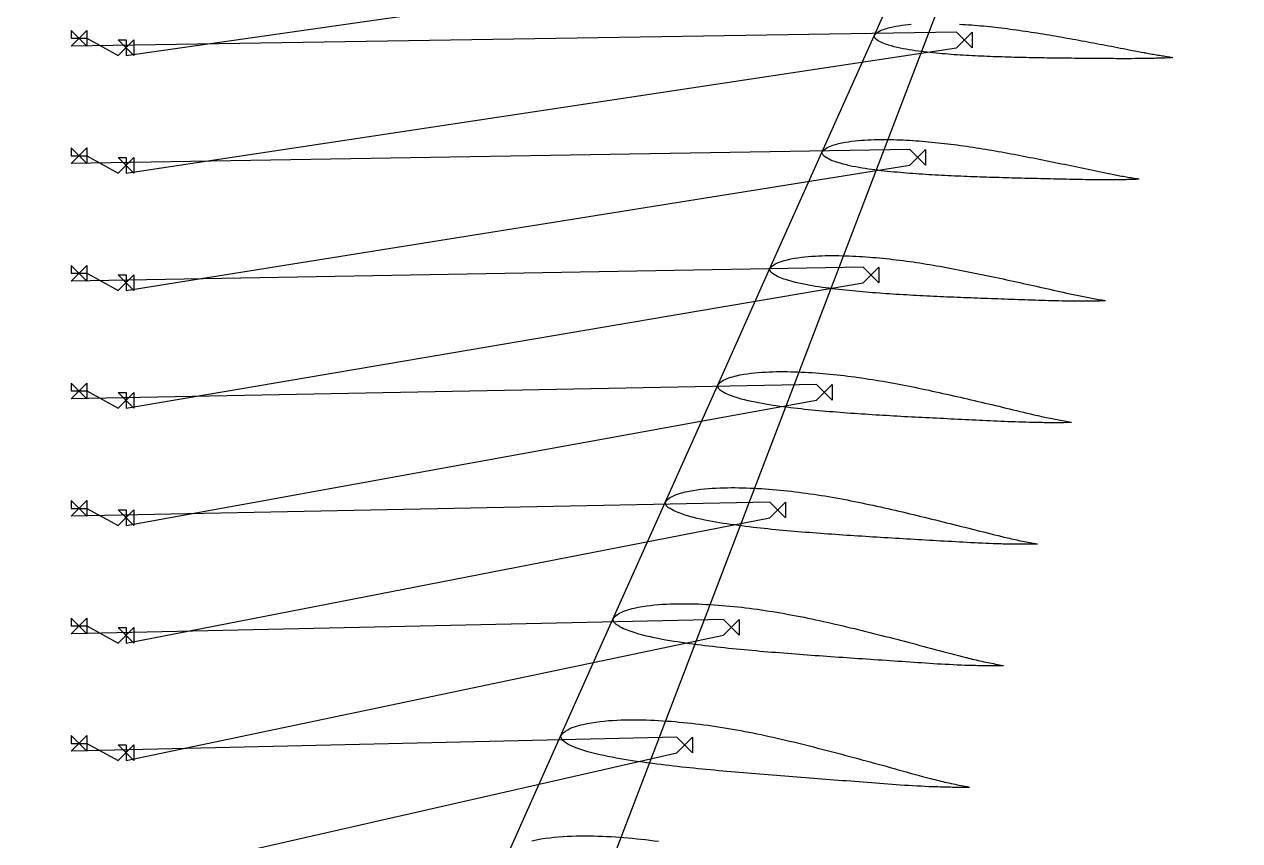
# Model space of a CAD drawing. Header units: inches. Extents: x -261 to 1757, y -106 to 4062.
# Drawn here: x -10 to 1542, y 1978 to 3020 of the extents above; entities that cross this region are included whole.
import ezdxf

# ---------------------------------------------------------------- set-up
doc = ezdxf.new("R2010")
doc.units = ezdxf.units.IN
doc.header["$MEASUREMENT"] = 0

msp = doc.modelspace()

# ---------------------------------------------------------------- linework, layer by layer
for points in [[(1541.966124, 4048.108603), (-10, -10)], [(1184.009709, 3020.063556), (1187.844457, 3019.848199), (1191.678077, 3019.618119), (1195.50923, 3019.355789), (1199.338851, 3019.073445), (1203.167536, 3018.778869), (1206.994223, 3018.458185), (1210.819297, 3018.116431), (1214.643505, 3017.763367), (1218.466599, 3017.395734), (1222.288301, 3017.00991), (1226.108351, 3016.602506), (1229.927384, 3016.181827), (1233.745539, 3015.74966), (1237.562061, 3015.296148), (1241.377375, 3014.826866), (1245.191867, 3014.346846), (1249.005147, 3013.850979), (1252.817388, 3013.341531), (1256.62889, 3012.822439), (1260.439194, 3012.287695), (1264.248462, 3011.739398), (1268.056876, 3011.179959), (1271.864355, 3010.608294), (1275.670895, 3010.024366), (1279.47673, 3009.431216), (1283.281944, 3008.829962), (1287.086343, 3008.218054), (1290.889934, 3007.595585), (1294.693003, 3006.966301), (1298.495403, 3006.328268), (1302.297255, 3005.683089), (1306.098637, 3005.031748), (1309.899504, 3004.373696), (1313.699997, 3003.71075), (1317.499965, 3003.040941), (1321.299546, 3002.366086), (1325.098743, 3001.686195), (1328.89762, 3001.002135), (1332.696063, 3000.312408), (1336.49424, 2999.619198), (1340.292158, 2998.92261), (1344.089806, 2998.222485), (1347.887197, 2997.519013), (1351.684368, 2996.812661), (1355.481306, 2996.10326), (1359.277944, 2995.389946), (1363.074368, 2994.673825), (1366.87058, 2993.954949), (1370.666586, 2993.23337), (1374.462372, 2992.508921), (1378.257938, 2991.781591), (1382.0533, 2991.051608), (1385.848428, 2990.318554), (1389.643301, 2989.582177), (1393.438316, 2988.847656), (1397.232966, 2988.108352), (1401.027416, 2987.36645), (1404.821971, 2986.62591), (1408.616913, 2985.890435), (1412.412535, 2985.163839), (1416.209106, 2984.449647), (1420.006887, 2983.751275), (1420.386715, 2983.682078), (1422.28583, 2983.335831), (1424.184963, 2982.989798), (1426.08418, 2982.644874), (1427.98355, 2982.301954), (1429.883139, 2981.961888), (1431.783016, 2981.625587), (1433.683283, 2981.294389), (1435.584014, 2980.969246), (1437.485288, 2980.65119), (1439.387219, 2980.341734), (1441.289814, 2980.040949), (1443.192458, 2979.740794), (1445.095104, 2979.440686), (1446.997921, 2979.142789), (1448.901, 2978.848329), (1450.804435, 2978.558528), (1452.708321, 2978.274609), (1454.612713, 2977.997299), (1456.51748, 2977.724899), (1456.491905, 2977.390723), (1454.555726, 2977.252675), (1452.620541, 2977.127619), (1450.686192, 2977.013489), (1448.752644, 2976.909829), (1446.8199, 2976.816673), (1444.887963, 2976.734056), (1442.956835, 2976.662013), (1441.027092, 2976.608075), (1439.098444, 2976.568433), (1437.169472, 2976.524567), (1435.240309, 2976.478205), (1433.311154, 2976.431938), (1431.382054, 2976.386395), (1429.453051, 2976.342125), (1427.524218, 2976.300068), (1425.595593, 2976.260731), (1423.66721, 2976.224564), (1421.739108, 2976.19206), (1419.811324, 2976.163713), (1419.425809, 2976.158586), (1415.571141, 2976.113656), (1411.716871, 2976.073913), (1407.863022, 2976.039689), (1404.009668, 2976.011921), (1400.156902, 2975.991835), (1396.304809, 2975.980546), (1392.453494, 2975.979425), (1388.603124, 2975.990651), (1384.753858, 2976.016302), (1380.904617, 2976.042275), (1377.055343, 2976.067827), (1373.20614, 2976.094293), (1369.357057, 2976.122347), (1365.508071, 2976.151647), (1361.659115, 2976.181358), (1357.810181, 2976.211338), (1353.961288, 2976.241861), (1350.112531, 2976.27417), (1346.263854, 2976.307517), (1342.415228, 2976.341527), (1338.566668, 2976.376408), (1334.718202, 2976.412509), (1330.869804, 2976.449505), (1327.021456, 2976.487141), (1323.173338, 2976.527797), (1319.325324, 2976.56981), (1315.477443, 2976.613552), (1311.629713, 2976.659281), (1307.78227, 2976.708744), (1303.934901, 2976.759184), (1300.087749, 2976.812457), (1296.2408, 2976.868385), (1292.394037, 2976.926737), (1288.547537, 2976.988533), (1284.701239, 2977.052971), (1280.855325, 2977.12242), (1277.009699, 2977.195632), (1273.164291, 2977.271699), (1269.319116, 2977.350793), (1265.474258, 2977.43405), (1261.629815, 2977.522715), (1257.785729, 2977.616059), (1253.942031, 2977.714453), (1250.098908, 2977.820371), (1246.256072, 2977.930046), (1242.413596, 2978.044415), (1238.571553, 2978.164443), (1234.729948, 2978.290208), (1230.888842, 2978.422472), (1227.048301, 2978.562135), (1223.208233, 2978.707974), (1219.36866, 2978.860272), (1215.529732, 2979.021012), (1211.691379, 2979.189251), (1207.853736, 2979.366774), (1204.016701, 2979.552243), (1200.18034, 2979.746521), (1196.344698, 2979.95019), (1192.509466, 2980.159223), (1188.675278, 2980.381881), (1184.842606, 2980.624368), (1181.010487, 2980.874066), (1177.178561, 2981.126288), (1173.347927, 2981.395404), (1169.518639, 2981.682092), (1165.690484, 2981.983589), (1161.863611, 2982.301837), (1158.037912, 2982.635436), (1154.213539, 2982.986346), (1150.391271, 2983.364768), (1146.570806, 2983.76675), (1142.751861, 2984.188594), (1138.934498, 2984.6311), (1135.118451, 2985.090817), (1131.305088, 2985.58559), (1127.495027, 2986.123521), (1123.687496, 2986.694498), (1119.88322, 2987.308015), (1116.082504, 2987.968042), (1112.28522, 2988.672926), (1108.492756, 2989.440778), (1104.70562, 2990.278261), (1100.92403, 2991.188204), (1097.152148, 2992.224998), (1093.388786, 2993.373117), (1091.509672, 2993.980716), (1089.63309, 2994.621404), (1087.760107, 2995.30911), (1085.893443, 2996.079394), (1084.03315, 2996.932917), (1082.179505, 2997.873318), (1080.334263, 2998.923506), (1078.502615, 3000.151332), (1076.69376, 3001.676965), (1075.024623, 3005.028255), (1075.024623, 3005.028255), (1141.709191, 3153.782674)], [(120, 1930), (823.123674, 2090), (843.123674, 2110), (843.123674, 2090), (823.123674, 2110), (50, 2092), (70, 2112), (70, 2092), (50, 2112), (50, 2102), (70, 2102), (110, 2080), (130, 2100), (130, 2080), (110, 2100), (120, 2100), (120, 2080), (882.632508, 2240), (902.632508, 2260), (902.632508, 2240), (882.632508, 2260), (50, 2242), (70, 2262), (70, 2242), (50, 2262), (50, 2252), (70, 2252), (110, 2230), (130, 2250), (130, 2230), (110, 2250), (120, 2250), (120, 2230), (942.141342, 2390), (962.141342, 2410), (962.141342, 2390), (942.141342, 2410), (50, 2392), (70, 2412), (70, 2392), (50, 2412), (50, 2402), (70, 2402), (110, 2380), (130, 2400), (130, 2380), (110, 2400), (120, 2400), (120, 2380), (1001.650176, 2540), (1021.650176, 2560), (1021.650176, 2540), (1001.650176, 2560), (50, 2542), (70, 2562), (70, 2542), (50, 2562), (50, 2552), (70, 2552), (110, 2530), (130, 2550), (130, 2530), (110, 2550), (120, 2550), (120, 2530), (1061.15901, 2690), (1081.15901, 2710), (1081.15901, 2690), (1061.15901, 2710), (50, 2692), (70, 2712), (70, 2692), (50, 2712), (50, 2702), (70, 2702), (110, 2680), (130, 2700), (130, 2680), (110, 2700), (120, 2700), (120, 2680), (1120.667844, 2840), (1140.667844, 2860), (1140.667844, 2840), (1120.667844, 2860), (50, 2842), (70, 2862), (70, 2842), (50, 2862), (50, 2852), (70, 2852), (110, 2830), (130, 2850), (130, 2830), (110, 2850), (120, 2850), (120, 2830), (1180.176678, 2990), (1200.176678, 3010), (1200.176678, 2990), (1180.176678, 3010), (50, 2992), (70, 3012), (70, 2992), (50, 3012), (50, 3002), (70, 3002), (110, 2980), (130, 3000), (130, 2980), (110, 3000), (120, 3000), (120, 2980), (1239.685511, 3140)], [(608.097461, 1962.043695), (674.837057, 2111.347008), (678.037123, 2115.379993), (680.992339, 2117.573361), (683.902889, 2119.431142), (686.757982, 2120.872267), (689.57533, 2122.029799), (692.372319, 2123.034376), (695.150898, 2123.90063), (697.92067, 2124.700712), (700.6871, 2125.475691), (703.445877, 2126.193168), (708.933697, 2127.40473), (714.393469, 2128.405562), (719.828344, 2129.219331), (725.247409, 2129.914318), (730.651358, 2130.495736), (736.040252, 2130.964042), (741.417195, 2131.342561), (746.783041, 2131.637699), (752.13818, 2131.852401), (757.484365, 2131.999826), (762.821599, 2132.079996), (768.150097, 2132.094532), (773.47212, 2132.060425), (778.78801, 2131.980236), (784.0974, 2131.851213), (789.400772, 2131.676977), (794.69712, 2131.449959), (799.987497, 2131.178091), (805.273037, 2130.869871), (810.552916, 2130.519127), (815.827879, 2130.131443), (821.097932, 2129.706871), (826.361913, 2129.236679), (831.622631, 2128.741969), (836.879662, 2128.219566), (842.129763, 2127.645085), (847.375698, 2127.039313), (852.618417, 2126.409376), (857.854236, 2125.727589), (863.084789, 2125.00625), (868.313132, 2124.2683), (873.538416, 2123.507372), (878.759002, 2122.71114), (883.973964, 2121.872657), (889.185779, 2121.010528), (894.395044, 2120.129243), (899.598645, 2119.205403), (904.798312, 2118.252006), (909.995622, 2117.280898), (915.188823, 2116.278924), (920.378464, 2115.2502), (925.565666, 2114.203149), (930.749165, 2113.128273), (935.929185, 2112.027269), (941.106526, 2110.906131), (946.280995, 2109.763411), (951.45229, 2108.596853), (956.621212, 2107.412459), (961.788106, 2106.212828), (966.952291, 2104.99285), (972.114075, 2103.754827), (977.274234, 2102.5046), (982.432274, 2101.238445), (987.588528, 2099.958877), (992.743392, 2098.668862), (997.896705, 2097.367203), (1003.048698, 2096.055621), (1008.199307, 2094.733636), (1013.348766, 2093.403014), (1018.497025, 2092.063376), (1023.644346, 2090.716693), (1028.790599, 2089.361985), (1033.935993, 2088.000821), (1039.080607, 2086.6338), (1044.224446, 2085.260951), (1049.367496, 2083.882176), (1054.509887, 2082.498455), (1059.651638, 2081.109919), (1064.792602, 2079.715479), (1069.932943, 2078.316346), (1075.072644, 2076.912414), (1080.211721, 2075.503792), (1085.350264, 2074.091152), (1090.488289, 2072.674631), (1095.625801, 2071.254245), (1100.762642, 2069.828825), (1105.89867, 2068.397288), (1111.03597, 2066.975315), (1116.17211, 2065.544627), (1121.307624, 2064.109233), (1126.443801, 2062.678819), (1131.581896, 2061.262822), (1136.723181, 2059.870786), (1141.868889, 2058.511981), (1147.020172, 2057.195065), (1147.535509, 2057.06494), (1150.112097, 2056.41359), (1152.688749, 2055.76273), (1155.265775, 2055.114673), (1157.843482, 2054.47173), (1160.422172, 2053.836173), (1163.002154, 2053.210331), (1165.583794, 2052.59694), (1168.167407, 2051.998369), (1170.753317, 2051.417061), (1173.341911, 2050.855922), (1175.933181, 2050.314883), (1178.524843, 2049.776784), (1181.116802, 2049.240923), (1183.709604, 2048.7114), (1186.303676, 2048.191413), (1188.899443, 2047.68416), (1191.49733, 2047.192838), (1194.097596, 2046.719385), (1196.699678, 2046.25958), (1196.645619, 2045.853425), (1193.97612, 2045.806708), (1191.308713, 2045.775718), (1188.642802, 2045.755956), (1185.978328, 2045.746999), (1183.315402, 2045.749674), (1180.654135, 2045.76481), (1177.994637, 2045.793234), (1175.337972, 2045.842945), (1172.683666, 2045.910381), (1170.028836, 2045.973879), (1167.373696, 2046.035044), (1164.718684, 2046.097175), (1162.06399, 2046.161695), (1159.409794, 2046.229954), (1156.756324, 2046.30367), (1154.103754, 2046.384154), (1151.452252, 2046.472656), (1148.80199, 2046.570472), (1146.153139, 2046.678894), (1145.623554, 2046.701965), (1140.329922, 2046.94938), (1135.037811, 2047.208233), (1129.747335, 2047.479357), (1124.45885, 2047.765451), (1119.172754, 2048.069486), (1113.889428, 2048.394331), (1108.609285, 2048.743098), (1103.332859, 2049.119785), (1098.06066, 2049.52824), (1092.788263, 2049.935196), (1087.515354, 2050.338315), (1082.242374, 2050.740889), (1076.969472, 2051.144059), (1071.696556, 2051.547125), (1066.423491, 2051.949063), (1061.150224, 2052.349485), (1055.876817, 2052.748858), (1050.603477, 2053.148734), (1045.330097, 2053.548316), (1040.056628, 2053.947222), (1034.783111, 2054.345763), (1029.509586, 2054.744254), (1024.236002, 2055.142296), (1018.962317, 2055.539576), (1013.688805, 2055.938164), (1008.415281, 2056.336654), (1003.141839, 2056.735769), (997.868514, 2057.135754), (992.595515, 2057.538196), (987.322515, 2057.940621), (982.049753, 2058.344843), (976.777197, 2058.750608), (971.504831, 2059.1578), (966.232792, 2059.567454), (960.960967, 2059.978715), (955.689669, 2060.393934), (950.418751, 2060.812005), (945.148087, 2061.231987), (939.877704, 2061.65408), (934.607757, 2062.079447), (929.338379, 2062.509086), (924.069496, 2062.942451), (918.801218, 2063.380361), (913.533897, 2063.825462), (908.267027, 2064.273943), (903.000714, 2064.726614), (897.735066, 2065.184286), (892.470086, 2065.646972), (887.205908, 2066.115683), (881.942681, 2066.591542), (876.68021, 2067.073074), (871.418582, 2067.560946), (866.158139, 2068.05772), (860.898781, 2068.562652), (855.640697, 2069.077145), (850.383686, 2069.599707), (845.127798, 2070.1307), (839.873161, 2070.671101), (834.619421, 2071.218231), (829.367686, 2071.780434), (824.118686, 2072.363184), (818.870834, 2072.954553), (813.623484, 2073.549703), (808.378499, 2074.162612), (803.13614, 2074.795258), (797.896023, 2075.444747), (792.658409, 2076.113038), (787.423301, 2076.800156), (782.190779, 2077.506707), (776.962351, 2078.24402), (771.73773, 2079.00993), (766.516151, 2079.798698), (761.298186, 2080.614624), (756.082972, 2081.451212), (750.873113, 2082.328033), (745.670578, 2083.259886), (740.473273, 2084.231023), (735.282214, 2085.249101), (730.099583, 2086.33049), (724.924033, 2087.46508), (719.758539, 2088.675228), (714.604544, 2089.97177), (709.463935, 2091.368885), (704.34461, 2092.925912), (699.244266, 2094.625543), (696.698375, 2095.507525), (694.158474, 2096.434511), (691.628904, 2097.43911), (689.115522, 2098.565343), (686.616191, 2099.79714), (684.132695, 2101.147904), (681.667375, 2102.635231), (679.231103, 2104.340807), (676.849698, 2106.458602), (674.837057, 2111.347008), (674.837057, 2111.347008), (741.560377, 2260.523098), (744.587459, 2264.379405), (747.389451, 2266.45356), (750.15034, 2268.202288), (752.862301, 2269.563623), (755.541134, 2270.662673), (758.20183, 2271.618126), (760.845975, 2272.442527), (763.481796, 2273.201027), (766.114369, 2273.933809), (768.740114, 2274.612538), (773.965576, 2275.763906), (779.166049, 2276.71743), (784.343931, 2277.492086), (789.50768, 2278.154841), (794.6578, 2278.709694), (799.794408, 2279.157568), (804.920359, 2279.521058), (810.036429, 2279.80632), (815.142879, 2280.015413), (820.241352, 2280.16135), (825.331744, 2280.243301), (830.414296, 2280.26319), (835.491182, 2280.238206), (840.562661, 2280.170415), (845.628401, 2280.057195), (850.688768, 2279.901426), (855.742833, 2279.695758), (860.791636, 2279.448437), (865.836173, 2279.16733), (870.875715, 2278.846687), (875.910919, 2278.491689), (880.941745, 2278.102028), (885.967217, 2277.66998), (890.98993, 2277.216085), (896.009453, 2276.736938), (901.022853, 2276.20931), (906.032556, 2275.652413), (911.039493, 2275.073615), (916.040499, 2274.447854), (921.036948, 2273.786018), (926.031416, 2273.108496), (931.023173, 2272.409508), (936.01088, 2271.678454), (940.993745, 2270.909066), (945.973868, 2270.117962), (950.951748, 2269.309106), (955.924762, 2268.461725), (960.894371, 2267.587379), (965.861904, 2266.696596), (970.825897, 2265.77779), (975.786827, 2264.834731), (980.745649, 2263.874982), (985.701243, 2262.889673), (990.653837, 2261.880613), (995.6041, 2260.853097), (1000.551856, 2259.805739), (1005.496879, 2258.736732), (1010.439855, 2257.651518), (1015.381075, 2256.552411), (1020.319957, 2255.434784), (1025.256734, 2254.300493), (1030.192096, 2253.155001), (1035.125616, 2251.994925), (1040.057591, 2250.822615), (1044.988347, 2249.640646), (1049.917746, 2248.447945), (1054.846014, 2247.24628), (1059.773046, 2246.034839), (1064.699072, 2244.815422), (1069.624052, 2243.587732), (1074.548209, 2242.353525), (1079.471404, 2241.111696), (1084.393854, 2239.86397), (1089.315622, 2238.610844), (1094.236706, 2237.352309), (1099.157103, 2236.088327), (1104.076923, 2234.81978), (1108.996175, 2233.546737), (1113.914726, 2232.268142), (1118.832728, 2230.985199), (1123.750172, 2229.697836), (1128.667069, 2228.40615), (1133.583484, 2227.110642), (1138.499429, 2225.811416), (1143.414913, 2224.508535), (1148.329806, 2223.200979), (1153.243993, 2221.887829), (1158.159192, 2220.582697), (1163.073383, 2219.269586), (1167.98703, 2217.952163), (1172.901215, 2216.639), (1177.816989, 2215.338419), (1182.735417, 2214.058847), (1187.657527, 2212.808431), (1192.584284, 2211.594808), (1193.077135, 2211.474832), (1195.541309, 2210.87432), (1198.005538, 2210.274244), (1200.47008, 2209.67664), (1202.935191, 2209.083545), (1205.401123, 2208.496951), (1207.868135, 2207.918911), (1210.33654, 2207.351895), (1212.806602, 2206.797995), (1215.278594, 2206.259382), (1217.752851, 2205.738698), (1220.229367, 2205.235904), (1222.706196, 2204.735588), (1225.183252, 2204.237064), (1227.661005, 2203.744067), (1230.139812, 2203.25941), (1232.620028, 2202.785905), (1235.102007, 2202.326364), (1237.585965, 2201.882489), (1240.07143, 2201.450546), (1240.021402, 2201.054452), (1237.47372, 2200.99379), (1234.927976, 2200.948478), (1232.383662, 2200.914483), (1229.840722, 2200.891368), (1227.299241, 2200.879802), (1224.759302, 2200.88045), (1222.220991, 2200.893978), (1219.685317, 2200.928395), (1217.151819, 2200.980035), (1214.617809, 2201.027621), (1212.083495, 2201.072806), (1209.549282, 2201.11878), (1207.015328, 2201.166814), (1204.481785, 2201.218102), (1201.948852, 2201.274217), (1199.416675, 2201.336311), (1196.88539, 2201.405479), (1194.355143, 2201.48286), (1191.826077, 2201.569589), (1191.320418, 2201.588157), (1186.265683, 2201.788516), (1181.212241, 2201.999108), (1176.160184, 2202.220673), (1171.10981, 2202.455561), (1166.061451, 2202.706405), (1161.015427, 2202.975731), (1155.972088, 2203.266315), (1150.931895, 2203.581815), (1145.895294, 2203.925747), (1140.858551, 2204.268556), (1135.82141, 2204.608218), (1130.78424, 2204.947646), (1125.747173, 2205.287893), (1120.71013, 2205.628329), (1115.672985, 2205.967956), (1110.635695, 2206.306435), (1105.598314, 2206.644197), (1100.561033, 2206.982747), (1095.523751, 2207.32129), (1090.48642, 2207.659439), (1085.449075, 2207.997488), (1080.411759, 2208.335762), (1075.374423, 2208.673872), (1070.337027, 2209.011517), (1065.299846, 2209.350858), (1060.262692, 2209.690418), (1055.225649, 2210.030852), (1050.188748, 2210.372411), (1045.152197, 2210.716738), (1040.115671, 2211.061266), (1035.079403, 2211.407839), (1030.043363, 2211.75622), (1025.007534, 2212.106264), (1019.972047, 2212.459018), (1014.936794, 2212.813626), (1009.902077, 2213.172477), (1004.86775, 2213.534416), (999.833694, 2213.898499), (994.799933, 2214.264921), (989.766616, 2214.634857), (984.733877, 2215.00937), (979.701641, 2215.387868), (974.670002, 2215.771084), (969.639292, 2216.161662), (964.609025, 2216.555749), (959.579309, 2216.954194), (954.550251, 2217.357852), (949.521855, 2217.76675), (944.494244, 2218.18186), (939.467555, 2218.604272), (934.441606, 2219.032544), (929.416472, 2219.467269), (924.392465, 2219.910919), (919.369485, 2220.362697), (914.347721, 2220.824107), (909.326988, 2221.29367), (904.307344, 2221.771864), (899.288904, 2222.259592), (894.271289, 2222.753844), (889.255563, 2223.263062), (884.242449, 2223.792955), (879.2304, 2224.331278), (874.218801, 2224.873162), (869.209451, 2225.432862), (864.20257, 2226.0121), (859.197789, 2226.60797), (854.195359, 2227.222456), (849.195245, 2227.855273), (844.19756, 2228.507328), (839.203725, 2229.189863), (834.213413, 2229.900293), (829.225946, 2230.633245), (824.241778, 2231.392315), (819.260161, 2232.171581), (814.283553, 2232.99051), (809.313665, 2233.862645), (804.348635, 2234.773249), (799.389496, 2235.730485), (794.438001, 2236.748248), (789.493089, 2237.818131), (784.557506, 2238.961874), (779.632525, 2240.189555), (774.719648, 2241.513079), (769.826339, 2242.991525), (764.95043, 2244.607737), (762.516632, 2245.448752), (760.088269, 2246.332799), (757.669003, 2247.288871), (755.264238, 2248.359755), (752.872376, 2249.532802), (750.494866, 2250.819473), (748.134105, 2252.238764), (745.800175, 2253.870478), (743.515882, 2255.895198), (741.560377, 2260.523098), (741.560377, 2260.523098), (808.269639, 2409.585022), (811.122715, 2413.266694), (813.771688, 2415.225999), (816.383355, 2416.870493), (818.952466, 2418.155864), (821.492925, 2419.199454), (824.017449, 2420.108568), (826.527292, 2420.8938), (829.029388, 2421.613654), (831.528383, 2422.307337), (834.021372, 2422.950335), (838.984896, 2424.046857), (843.926464, 2424.9581), (848.84781, 2425.698686), (853.756693, 2426.334107), (858.653454, 2426.867237), (863.538253, 2427.29942), (868.413678, 2427.652493), (873.280427, 2427.932358), (878.138648, 2428.140259), (882.989862, 2428.289022), (887.833877, 2428.377043), (892.670954, 2428.406513), (897.503143, 2428.394734), (902.330634, 2428.343308), (907.153131, 2428.249744), (911.970895, 2428.116235), (916.783081, 2427.935663), (921.590697, 2427.716521), (926.394604, 2427.466072), (931.194167, 2427.178976), (935.989955, 2426.860021), (940.781893, 2426.508573), (945.569178, 2426.117862), (950.354173, 2425.707827), (955.136451, 2425.274868), (959.913397, 2424.796907), (964.687107, 2424.291641), (969.458477, 2423.766628), (974.224832, 2423.199299), (978.987306, 2422.599212), (983.748028, 2421.984347), (988.50638, 2421.349484), (993.261298, 2420.685637), (998.012115, 2419.987182), (1002.760578, 2419.268861), (1007.507097, 2418.534142), (1012.249505, 2417.764728), (1016.989011, 2416.970823), (1021.726715, 2416.16171), (1026.461418, 2415.327279), (1031.193529, 2414.470972), (1035.923848, 2413.599535), (1040.651394, 2412.704708), (1045.376394, 2411.788394), (1050.099398, 2410.85523), (1054.820247, 2409.903891), (1059.538779, 2408.932988), (1064.255573, 2407.947429), (1068.970873, 2406.949257), (1073.684185, 2405.934308), (1078.395679, 2404.904022), (1083.10596, 2403.863497), (1087.814665, 2402.809672), (1092.522053, 2401.744736), (1097.228387, 2400.670901), (1101.933553, 2399.587211), (1106.637764, 2398.495465), (1111.34089, 2397.394555), (1116.043145, 2396.286306), (1120.744505, 2395.170495), (1125.445152, 2394.048675), (1130.144943, 2392.919632), (1134.844099, 2391.785223), (1139.542667, 2390.645856), (1144.240642, 2389.501483), (1148.938026, 2388.352123), (1153.634912, 2387.198564), (1158.331302, 2386.040817), (1163.027075, 2384.877862), (1167.722372, 2383.710893), (1172.417189, 2382.539866), (1177.111535, 2381.36487), (1181.80545, 2380.186244), (1186.498945, 2379.004065), (1191.192032, 2377.818439), (1195.884605, 2376.628482), (1200.576574, 2375.433432), (1205.269323, 2374.244959), (1209.96121, 2373.04921), (1214.65263, 2371.849527), (1219.344476, 2370.65343), (1224.037608, 2369.46819), (1228.732901, 2368.301183), (1233.431194, 2367.159499), (1238.13328, 2366.049813), (1238.603632, 2365.940062), (1240.955331, 2365.390755), (1243.307075, 2364.841834), (1245.659076, 2364.295074), (1248.011543, 2363.752252), (1250.364682, 2363.215098), (1252.718705, 2362.685405), (1255.073875, 2362.16539), (1257.430409, 2361.656886), (1259.788533, 2361.161804), (1262.148531, 2360.682536), (1264.510403, 2360.21907), (1266.872516, 2359.757652), (1269.234793, 2359.297611), (1271.597635, 2358.842336), (1273.961331, 2358.394277), (1276.326173, 2357.955883), (1278.692451, 2357.529603), (1281.060339, 2357.116915), (1283.429451, 2356.71455), (1283.383795, 2356.329273), (1280.958055, 2356.253771), (1278.534086, 2356.193209), (1276.111462, 2356.143997), (1273.690131, 2356.105691), (1271.270152, 2356.078808), (1268.851589, 2356.063863), (1266.434502, 2356.061373), (1264.019836, 2356.079322), (1261.607149, 2356.113965), (1259.193971, 2356.144464), (1256.780502, 2356.172512), (1254.367108, 2356.201184), (1251.95392, 2356.231608), (1249.541065, 2356.26483), (1247.128711, 2356.302284), (1244.716978, 2356.344975), (1242.305977, 2356.393851), (1239.895827, 2356.449902), (1237.486644, 2356.514117), (1237.004934, 2356.528027), (1232.189346, 2356.679901), (1227.374837, 2356.840871), (1222.561482, 2357.011583), (1217.749521, 2357.194063), (1212.939229, 2357.390624), (1208.130867, 2357.603471), (1203.324726, 2357.835061), (1198.521201, 2358.088727), (1193.720671, 2358.367667), (1188.920049, 2358.64583), (1184.119131, 2358.92149), (1179.318218, 2359.197197), (1174.517426, 2359.473926), (1169.716687, 2359.751108), (1164.915888, 2360.027776), (1160.114993, 2360.303636), (1155.314049, 2360.579083), (1150.51323, 2360.855577), (1145.71244, 2361.132324), (1140.911634, 2361.408935), (1136.110844, 2361.685686), (1131.310112, 2361.962913), (1126.50939, 2362.240239), (1121.708646, 2362.517368), (1116.908144, 2362.796544), (1112.107701, 2363.076223), (1107.307389, 2363.357), (1102.507237, 2363.63913), (1097.707446, 2363.9243), (1092.907701, 2364.209867), (1088.108225, 2364.497699), (1083.30899, 2364.78757), (1078.509977, 2365.079314), (1073.711311, 2365.373982), (1068.912891, 2365.670721), (1064.115001, 2365.971944), (1059.317502, 2366.276459), (1054.520281, 2366.583319), (1049.72336, 2366.892718), (1044.92688, 2367.205832), (1040.130973, 2367.523784), (1035.335564, 2367.845939), (1030.54073, 2368.172951), (1025.746784, 2368.507449), (1020.953266, 2368.84556), (1016.16028, 2369.188162), (1011.367933, 2369.53615), (1006.576228, 2369.889562), (1001.785276, 2370.249329), (996.995202, 2370.616508), (992.205841, 2370.989693), (987.417253, 2371.369408), (982.62972, 2371.758031), (977.843144, 2372.154719), (973.057712, 2372.561065), (968.273251, 2372.975607), (963.48983, 2373.398925), (958.707547, 2373.831851), (953.926013, 2374.271088), (949.146233, 2374.725132), (944.368907, 2375.19988), (939.592555, 2375.682852), (934.816599, 2376.169168), (930.042752, 2376.673278), (925.271189, 2377.196663), (920.501566, 2377.736419), (915.73412, 2378.294543), (910.968783, 2378.870468), (906.205696, 2379.465375), (901.446175, 2380.090378), (896.68987, 2380.74252), (891.936187, 2381.416783), (887.185473, 2382.116108), (882.437092, 2382.835122), (877.69333, 2383.593111), (872.95565, 2384.402423), (868.222422, 2385.249299), (863.494662, 2386.14233), (858.773745, 2387.093101), (854.058862, 2388.094789), (849.352512, 2389.168482), (844.655801, 2390.323526), (839.96989, 2391.569703), (835.301723, 2392.965612), (830.64929, 2394.494303), (828.327038, 2395.292096), (826.00965, 2396.130946), (823.700159, 2397.03643), (821.40348, 2398.050033), (819.11849, 2399.162274), (816.846331, 2400.382798), (814.589397, 2401.731797), (812.356902, 2403.287025), (810.16871, 2405.216118), (808.269639, 2409.585022), (808.269639, 2409.585022), (874.96769, 2558.55078), (877.646172, 2562.059443), (880.142571, 2563.907902), (882.605659, 2565.452627), (885.032353, 2566.665515), (887.434692, 2567.656329), (889.823256, 2568.521558), (892.19901, 2569.269978), (894.567679, 2569.953795), (896.933445, 2570.611153), (899.294013, 2571.221111), (903.996118, 2572.267496), (908.679245, 2573.140847), (913.344558, 2573.851775), (917.99906, 2574.464129), (922.642954, 2574.979752), (927.276427, 2575.400364), (931.901788, 2575.747012), (936.519657, 2576.025344), (941.130087, 2576.235853), (945.734461, 2576.391141), (950.332526, 2576.488908), (954.924549, 2576.53158), (959.512429, 2576.536476), (964.096295, 2576.504775), (968.675888, 2576.434112), (973.25138, 2576.326052), (977.822015, 2576.173715), (982.388747, 2575.985783), (986.952307, 2575.768936), (991.512154, 2575.518228), (996.068771, 2575.238073), (1000.622056, 2574.927543), (1005.171366, 2574.580762), (1009.718818, 2574.217034), (1014.263998, 2573.832599), (1018.804611, 2573.406523), (1023.342439, 2572.95505), (1027.878325, 2572.485872), (1032.410054, 2571.978787), (1036.938536, 2571.442103), (1041.465496, 2570.891531), (1045.990418, 2570.322386), (1050.512482, 2569.727184), (1055.031139, 2569.100913), (1059.547812, 2568.456543), (1064.062828, 2567.797079), (1068.574438, 2567.106553), (1073.08362, 2566.393892), (1077.591265, 2565.667206), (1082.096414, 2564.917774), (1086.599411, 2564.148718), (1091.100912, 2563.366019), (1095.600075, 2562.562004), (1100.097118, 2561.738654), (1104.592481, 2560.899989), (1109.086025, 2560.044742), (1113.577641, 2559.171913), (1118.067811, 2558.285902), (1122.556732, 2557.388496), (1127.043995, 2556.475972), (1131.529715, 2555.549384), (1136.014412, 2554.613475), (1140.497786, 2553.665491), (1144.980058, 2552.707469), (1149.461435, 2551.741276), (1153.941822, 2550.766067), (1158.421421, 2549.783665), (1162.90008, 2548.792696), (1167.378001, 2547.794999), (1171.855167, 2546.790418), (1176.331728, 2545.780317), (1180.80754, 2544.763388), (1185.282819, 2543.741601), (1189.757601, 2542.715278), (1194.231876, 2541.684338), (1198.705653, 2540.64885), (1203.179008, 2539.609516), (1207.651936, 2538.566292), (1212.124329, 2537.518195), (1216.596318, 2536.466405), (1221.0679, 2535.410905), (1225.539083, 2534.351775), (1230.00989, 2533.289206), (1234.480325, 2532.223251), (1238.950404, 2531.154052), (1243.420045, 2530.080854), (1247.889179, 2529.003042), (1252.358889, 2527.930469), (1256.827873, 2526.851291), (1261.296466, 2525.768538), (1265.765384, 2524.688747), (1270.235315, 2523.618198), (1274.706961, 2522.56328), (1279.18099, 2521.530094), (1283.658035, 2520.524412), (1284.105856, 2520.424902), (1286.344907, 2519.926878), (1288.583995, 2519.429194), (1290.823288, 2518.93338), (1293.062955, 2518.440966), (1295.303157, 2517.953441), (1297.544065, 2517.47235), (1299.785896, 2516.999673), (1302.028824, 2516.536997), (1304.273032, 2516.085991), (1306.518756, 2515.64881), (1308.765997, 2515.225465), (1311.013419, 2514.803766), (1313.26095, 2514.383064), (1315.508926, 2513.966416), (1317.757578, 2513.555932), (1320.007137, 2513.153719), (1322.257835, 2512.761887), (1324.50981, 2512.381705), (1326.762752, 2512.010339), (1326.721768, 2511.636651), (1324.418124, 2511.545718), (1322.11607, 2511.469286), (1319.815258, 2511.404184), (1317.51564, 2511.349958), (1315.217255, 2511.306987), (1312.920147, 2511.27565), (1310.624356, 2511.256327), (1308.330752, 2511.256938), (1306.038918, 2511.273687), (1303.746622, 2511.286231), (1301.454053, 2511.296287), (1299.161537, 2511.306817), (1296.869181, 2511.31881), (1294.577085, 2511.333177), (1292.285392, 2511.351216), (1289.994197, 2511.373796), (1287.703588, 2511.401724), (1285.41366, 2511.435854), (1283.124506, 2511.477038), (1282.666776, 2511.486196), (1278.090682, 2511.588764), (1273.515468, 2511.699355), (1268.941195, 2511.818528), (1264.368053, 2511.948004), (1259.796261, 2512.089797), (1255.226028, 2512.245808), (1250.657592, 2512.418197), (1246.091283, 2512.609985), (1241.52742, 2512.824068), (1236.963506, 2513.037692), (1232.399383, 2513.249406), (1227.835293, 2513.461424), (1223.271335, 2513.674641), (1218.707452, 2513.888551), (1214.143543, 2514.102214), (1209.579579, 2514.315381), (1205.0156, 2514.528415), (1200.451761, 2514.742724), (1195.887976, 2514.95752), (1191.324202, 2515.172416), (1186.760467, 2515.38767), (1182.196809, 2515.603624), (1177.633187, 2515.819913), (1173.069571, 2516.036251), (1168.506213, 2516.254944), (1163.942938, 2516.474396), (1159.379806, 2516.695144), (1154.816844, 2516.917444), (1150.25424, 2517.143018), (1145.6917, 2517.369164), (1141.129429, 2517.597763), (1136.567403, 2517.828603), (1132.005602, 2518.061497), (1127.444142, 2518.297494), (1122.88293, 2518.535752), (1118.322231, 2518.77869), (1113.761912, 2519.025089), (1109.201869, 2519.274007), (1104.642123, 2519.52563), (1100.082803, 2519.781136), (1095.524036, 2520.041693), (1090.96575, 2520.306632), (1086.408008, 2520.576529), (1081.851096, 2520.853994), (1077.294588, 2521.135146), (1072.738584, 2521.420891), (1068.183185, 2521.712152), (1063.628397, 2522.008979), (1059.074316, 2522.312263), (1054.521056, 2522.623022), (1049.968465, 2522.939893), (1045.416596, 2523.263333), (1040.865697, 2523.595625), (1036.315672, 2523.935888), (1031.766704, 2524.285788), (1027.218635, 2524.643884), (1022.671538, 2525.010847), (1018.125498, 2525.387441), (1013.580126, 2525.770125), (1009.036354, 2526.167401), (1004.494845, 2526.585312), (999.954214, 2527.011224), (995.413926, 2527.440267), (990.875578, 2527.887), (986.339309, 2528.352682), (981.804801, 2528.834423), (977.272273, 2529.334222), (972.741636, 2529.85126), (968.213045, 2530.38696), (963.687702, 2530.952267), (959.165246, 2531.543902), (954.645166, 2532.157193), (950.127716, 2532.794475), (945.612365, 2533.450892), (941.101201, 2534.145482), (936.595452, 2534.889449), (932.093714, 2535.669988), (927.596968, 2536.496036), (923.106247, 2537.37703), (918.620965, 2538.307614), (914.14336, 2539.30819), (909.674378, 2540.387394), (905.214877, 2541.553041), (900.771205, 2542.863023), (896.341533, 2544.300653), (894.130402, 2545.053251), (891.923557, 2545.844923), (889.72345, 2546.698036), (887.534481, 2547.652701), (885.355929, 2548.70235), (883.188667, 2549.854943), (881.035018, 2551.131657), (878.903267, 2552.608031), (876.810426, 2554.43919), (874.96769, 2558.55078), (874.96769, 2558.55078), (941.657389, 2707.435071), (944.161033, 2710.772), (946.505485, 2712.513315), (948.820786, 2713.962448), (951.105606, 2715.106057), (953.370157, 2716.046503), (955.623042, 2716.870028), (957.864969, 2717.583722), (960.100555, 2718.233845), (962.333488, 2718.857384), (964.562012, 2719.43673), (969.00327, 2720.43716), (973.428456, 2721.276489), (977.83826, 2721.961653), (982.238874, 2722.554695), (986.630387, 2723.056517), (991.013004, 2723.469169), (995.388742, 2723.812877), (999.758139, 2724.09303), (1004.121177, 2724.309446), (1008.479087, 2724.474456), (1012.831577, 2724.585147), (1017.17891, 2724.644141), (1021.522806, 2724.668686), (1025.863343, 2724.659571), (1030.2003, 2724.614561), (1034.533773, 2724.534641), (1038.863102, 2724.413186), (1043.189167, 2724.259001), (1047.512576, 2724.078207), (1051.832875, 2723.86624), (1056.150468, 2723.62715), (1060.465237, 2723.359752), (1064.776679, 2723.059005), (1069.086653, 2722.743543), (1073.394771, 2722.409479), (1077.699058, 2722.037019), (1082.000996, 2721.641013), (1086.30136, 2721.229235), (1090.598359, 2720.783721), (1094.892704, 2720.311608), (1099.18575, 2719.826482), (1103.477081, 2719.324162), (1107.76609, 2718.798559), (1112.052332, 2718.245238), (1116.336938, 2717.675507), (1120.620163, 2717.091934), (1124.900631, 2716.480733), (1129.179114, 2715.849637), (1133.456312, 2715.205656), (1137.731484, 2714.541363), (1142.00491, 2713.859581), (1146.277116, 2713.165564), (1150.547393, 2712.452213), (1154.815944, 2711.721566), (1159.083113, 2710.977066), (1163.34878, 2710.217508), (1167.61288, 2709.442244), (1171.875804, 2708.655195), (1176.137707, 2707.857909), (1180.398259, 2707.047078), (1184.657529, 2706.223403), (1188.915956, 2705.391284), (1193.173296, 2704.548258), (1197.429735, 2703.69621), (1201.685429, 2702.83669), (1205.940303, 2701.96896), (1210.194542, 2701.094849), (1214.447983, 2700.212754), (1218.700812, 2699.324517), (1222.953018, 2698.430043), (1227.204721, 2697.530519), (1231.455782, 2696.624558), (1235.706406, 2695.714221), (1239.956617, 2694.799752), (1244.206406, 2693.881041), (1248.455782, 2692.958202), (1252.704809, 2692.031854), (1256.953476, 2691.101905), (1261.20169, 2690.167411), (1265.449566, 2689.229532), (1269.697105, 2688.288276), (1273.944314, 2687.343713), (1278.191199, 2686.395902), (1282.437763, 2685.444872), (1286.684024, 2684.490799), (1290.929917, 2683.533048), (1295.175396, 2682.571135), (1299.421274, 2681.613231), (1303.666557, 2680.64936), (1307.911517, 2679.682257), (1312.156715, 2678.717536), (1316.402685, 2677.760553), (1320.649973, 2676.816776), (1324.899094, 2675.891381), (1329.150541, 2674.989294), (1329.575777, 2674.899994), (1331.701914, 2674.453097), (1333.82808, 2674.006494), (1335.954406, 2673.561488), (1338.081022, 2673.119382), (1340.208052, 2672.681435), (1342.335628, 2672.248965), (1344.463926, 2671.823724), (1346.593081, 2671.407072), (1348.723236, 2671.000451), (1350.854585, 2670.605788), (1352.98713, 2670.223118), (1355.119802, 2669.841725), (1357.252539, 2669.460979), (1359.385614, 2669.083624), (1361.519207, 2668.711451), (1363.653495, 2668.346252), (1365.788657, 2667.989817), (1367.924801, 2667.643221), (1370.061685, 2667.304036), (1370.025637, 2666.942719), (1367.844268, 2666.836021), (1365.664299, 2666.743352), (1363.485453, 2666.661935), (1361.307683, 2666.591312), (1359.131016, 2666.531737), (1356.955476, 2666.483461), (1354.781089, 2666.446738), (1352.608635, 2666.429392), (1350.437733, 2666.427601), (1348.266408, 2666.421569), (1346.094833, 2666.413031), (1343.923291, 2666.404828), (1341.751868, 2666.397821), (1339.580643, 2666.392791), (1337.409732, 2666.390911), (1335.239209, 2666.392919), (1333.069141, 2666.399496), (1330.899602, 2666.411364), (1328.730663, 2666.429247), (1328.296953, 2666.433609), (1323.960788, 2666.48655), (1319.625323, 2666.546504), (1315.290605, 2666.613949), (1310.956778, 2666.690325), (1306.624015, 2666.777362), (1302.292477, 2666.876681), (1297.962351, 2666.990159), (1293.633911, 2667.120523), (1289.307415, 2667.27038), (1284.980902, 2667.420068), (1280.654253, 2667.568391), (1276.327657, 2667.717248), (1272.001197, 2667.867458), (1267.674826, 2668.018571), (1263.348456, 2668.169683), (1259.022064, 2668.320581), (1254.695684, 2668.471599), (1250.369451, 2668.624092), (1246.043287, 2668.77728), (1241.717155, 2668.93078), (1237.391077, 2669.084831), (1233.06509, 2669.239783), (1228.739157, 2669.395281), (1224.413251, 2669.55105), (1220.087606, 2669.709437), (1215.762059, 2669.868813), (1211.43666, 2670.029654), (1207.111432, 2670.192221), (1202.78655, 2670.358254), (1198.46174, 2670.525016), (1194.137191, 2670.694388), (1189.812883, 2670.866171), (1185.488795, 2671.040159), (1181.165031, 2671.217398), (1176.841508, 2671.397055), (1172.518468, 2671.581547), (1168.195786, 2671.769635), (1163.87337, 2671.960383), (1159.551237, 2672.153976), (1155.229505, 2672.35158), (1150.908294, 2672.554402), (1146.587533, 2672.761746), (1142.267274, 2672.974114), (1137.947773, 2673.194082), (1133.628645, 2673.417788), (1129.309982, 2673.646154), (1124.991878, 2673.880125), (1120.674339, 2674.119762), (1116.35745, 2674.365913), (1112.041309, 2674.61956), (1107.725785, 2674.879382), (1103.410915, 2675.145774), (1099.096919, 2675.420922), (1094.783706, 2675.703916), (1090.471448, 2675.996477), (1086.160003, 2676.297194), (1081.849446, 2676.606813), (1077.539848, 2676.926036), (1073.230834, 2677.251116), (1068.923249, 2677.590521), (1064.617706, 2677.950393), (1060.312937, 2678.318021), (1056.008459, 2678.688574), (1051.705729, 2679.076634), (1047.404849, 2679.483249), (1043.105536, 2679.90556), (1038.807986, 2680.345555), (1034.512098, 2680.802196), (1030.218033, 2681.277113), (1025.926862, 2681.781045), (1021.638232, 2682.310439), (1017.35171, 2682.860957), (1013.067472, 2683.434376), (1008.785084, 2684.026333), (1004.506413, 2684.655544), (1000.232467, 2685.332124), (995.962062, 2686.044193), (991.696116, 2686.800953), (987.435373, 2687.609858), (983.179432, 2688.466903), (978.930257, 2689.391763), (974.688641, 2690.392393), (970.455184, 2691.474791), (966.235567, 2692.695915), (962.028158, 2694.039403), (959.927836, 2694.745058), (957.831215, 2695.487799), (955.740225, 2696.286981), (953.658723, 2697.181271), (951.586321, 2698.166763), (949.523656, 2699.249853), (947.472919, 2700.452502), (945.441408, 2701.84786), (943.443396, 2703.578974), (941.657389, 2707.435071), (941.657389, 2707.435071), (1008.34189, 2856.254294), (1010.670842, 2859.420386), (1012.864162, 2861.057936), (1015.032623, 2862.415337), (1017.176224, 2863.492562), (1019.303405, 2864.384746), (1021.42096, 2865.168446), (1023.529381, 2865.849204), (1025.632276, 2866.46768), (1027.732815, 2867.059613), (1029.82971, 2867.610484), (1034.010754, 2868.568559), (1038.178533, 2869.377156), (1042.333369, 2870.039879), (1046.480591, 2870.616793), (1050.620203, 2871.107951), (1054.752414, 2871.515689), (1058.878941, 2871.859381), (1063.00024, 2872.144151), (1067.116241, 2872.369212), (1071.22801, 2872.546583), (1075.335242, 2872.672817), (1079.438183, 2872.750698), (1083.538349, 2872.797312), (1087.63578, 2872.813092), (1091.730288, 2872.795932), (1095.821914, 2872.746293), (1099.910093, 2872.657815), (1103.995614, 2872.539365), (1108.078969, 2872.396525), (1112.159789, 2872.225101), (1116.238401, 2872.028794), (1120.314679, 2871.806195), (1124.388247, 2871.553041), (1128.460693, 2871.287256), (1132.531666, 2871.004863), (1136.59951, 2870.687206), (1140.665424, 2870.347796), (1144.7301, 2869.994438), (1148.792131, 2869.611277), (1152.852055, 2869.20436), (1156.9109, 2868.785291), (1160.968338, 2868.35036), (1165.023943, 2867.894769), (1169.077368, 2867.414623), (1173.129481, 2866.919675), (1177.180471, 2866.412086), (1181.229298, 2865.880109), (1185.276548, 2865.330358), (1189.322751, 2864.768818), (1193.367356, 2864.189265), (1197.410588, 2863.594238), (1201.452853, 2862.988308), (1205.493569, 2862.364933), (1209.532922, 2861.726189), (1213.571169, 2861.074983), (1217.608209, 2860.410171), (1221.644013, 2859.731426), (1225.678887, 2859.042215), (1229.712951, 2858.343865), (1233.745945, 2857.633457), (1237.777903, 2856.911374), (1241.809186, 2856.181681), (1245.839599, 2855.44219), (1249.869298, 2854.694642), (1253.898392, 2853.940291), (1257.926827, 2853.178497), (1261.954763, 2852.41109), (1265.982041, 2851.636266), (1270.008824, 2850.855861), (1274.035108, 2850.069835), (1278.060984, 2849.279209), (1282.086323, 2848.482533), (1286.111315, 2847.68194), (1290.135974, 2846.8776), (1294.160288, 2846.069379), (1298.184272, 2845.257429), (1302.207973, 2844.442292), (1306.23138, 2843.623835), (1310.254411, 2842.801153), (1314.277169, 2841.975381), (1318.299655, 2841.146551), (1322.321875, 2840.314722), (1326.343823, 2839.479836), (1330.365501, 2838.641898), (1334.386926, 2837.801115), (1338.408053, 2836.956962), (1342.428848, 2836.109079), (1346.449899, 2835.264075), (1350.470475, 2834.413714), (1354.490792, 2833.560445), (1358.511274, 2832.709025), (1362.532318, 2831.863951), (1366.554335, 2831.029831), (1370.577707, 2830.210985), (1374.602801, 2829.411551), (1375.005379, 2829.332377), (1377.018238, 2828.93618), (1379.03112, 2828.540237), (1381.044122, 2828.145636), (1383.057339, 2827.75347), (1385.070865, 2827.364784), (1387.084798, 2826.980686), (1389.099275, 2826.602713), (1391.114397, 2826.232014), (1393.130273, 2825.869818), (1395.147056, 2825.517838), (1397.164751, 2825.17613), (1399.182528, 2824.835359), (1401.200335, 2824.494919), (1403.218389, 2824.157256), (1405.236821, 2823.823867), (1407.255766, 2823.496246), (1409.275355, 2823.17589), (1411.295668, 2822.863693), (1413.316523, 2822.557605), (1413.285631, 2822.209454), (1411.226744, 2822.086937), (1409.169058, 2821.977946), (1407.112358, 2821.880073), (1405.056604, 2821.79286), (1403.001808, 2821.716443), (1400.947983, 2821.650961), (1398.89514, 2821.596552), (1396.843962, 2821.560911), (1394.79411, 2821.54021), (1392.743881, 2821.515263), (1390.693429, 2821.487807), (1388.642996, 2821.460559), (1386.592647, 2821.434261), (1384.542442, 2821.409573), (1382.492472, 2821.387548), (1380.442794, 2821.368805), (1378.393456, 2821.353904), (1376.344513, 2821.343449), (1374.296018, 2821.338043), (1373.886378, 2821.337621), (1369.790662, 2821.341171), (1365.695485, 2821.350788), (1361.600882, 2821.366876), (1357.506958, 2821.390612), (1353.413842, 2821.423465), (1349.321656, 2821.466792), (1345.230543, 2821.522208), (1341.14072, 2821.59216), (1337.052393, 2821.678982), (1332.964075, 2821.765894), (1328.875679, 2821.851938), (1324.787349, 2821.93872), (1320.69915, 2822.026983), (1316.611048, 2822.116335), (1312.522966, 2822.205904), (1308.434886, 2822.295516), (1304.346838, 2822.385472), (1300.258936, 2822.477073), (1296.171111, 2822.569553), (1292.083331, 2822.662533), (1287.995615, 2822.756236), (1283.907994, 2822.851012), (1279.820439, 2822.946521), (1275.732924, 2823.042498), (1271.645662, 2823.141315), (1267.558505, 2823.24132), (1263.471491, 2823.342935), (1259.384644, 2823.446421), (1255.298117, 2823.553526), (1251.211667, 2823.661495), (1247.125459, 2823.772201), (1243.039478, 2823.885456), (1238.953704, 2824.001039), (1234.868228, 2824.119988), (1230.782978, 2824.241481), (1226.698167, 2824.367919), (1222.613683, 2824.498054), (1218.529446, 2824.630962), (1214.445471, 2824.766821), (1210.36186, 2824.906786), (1206.278722, 2825.052087), (1202.195995, 2825.202009), (1198.113716, 2825.356987), (1194.03211, 2825.51955), (1189.950838, 2825.685873), (1185.869982, 2825.856891), (1181.789628, 2826.033561), (1177.709782, 2826.215955), (1173.630515, 2826.404877), (1169.551911, 2826.60127), (1165.473857, 2826.803859), (1161.396383, 2827.012982), (1157.319673, 2827.230724), (1153.243646, 2827.456154), (1149.168457, 2827.691035), (1145.093984, 2827.933987), (1141.0203, 2828.185824), (1136.94746, 2828.447183), (1132.875119, 2828.714158), (1128.804021, 2828.995137), (1124.734715, 2829.296313), (1120.666073, 2829.604983), (1116.597674, 2829.916375), (1112.530804, 2830.245008), (1108.46554, 2830.591739), (1104.401631, 2830.953748), (1100.339254, 2831.333008), (1096.278297, 2831.728282), (1092.218922, 2832.141384), (1088.16206, 2832.582802), (1084.107375, 2833.04876), (1080.054512, 2833.535245), (1076.003582, 2834.043521), (1071.954241, 2834.569694), (1067.908112, 2835.132082), (1063.866004, 2835.739767), (1059.826939, 2836.381765), (1055.791753, 2837.067468), (1051.760944, 2837.802502), (1047.734267, 2838.584099), (1043.7134, 2839.431172), (1039.69899, 2840.351015), (1035.691422, 2841.347968), (1031.695646, 2842.477819), (1027.710246, 2843.724596), (1025.720548, 2844.381814), (1023.733963, 2845.074124), (1021.75196, 2845.818068), (1019.777835, 2846.650795), (1017.811456, 2847.570811), (1015.853261, 2848.583071), (1013.905252, 2849.710113), (1011.973691, 2851.022526), (1010.070237, 2852.651706), (1008.34189, 2856.254294), (1008.34189, 2856.254294), (1075.024623, 3005.028255), (1077.179504, 3008.023967), (1079.22273, 3009.56075), (1081.245475, 3010.829912), (1083.248645, 3011.843283), (1085.238979, 3012.68895), (1087.22164, 3013.43435), (1089.196943, 3014.083607), (1091.167598, 3014.672133), (1093.136238, 3015.234325), (1095.101969, 3015.758506), (1099.023502, 3016.677132), (1102.934461, 3017.4576), (1106.834893, 3018.100519), (1110.729232, 3018.663806), (1114.617422, 3019.146758), (1118.499661, 3019.55195), (1122.377364, 3019.897872)], [(638.135288, 1977.681741), (643.885815, 1978.95932), (649.605227, 1980.012955), (655.297513, 1980.871343), (660.972318, 1981.603918), (666.63055, 1982.217202), (672.272199, 1982.711137), (677.900605, 1983.109751), (683.516691, 1983.419695), (689.121, 1983.644873), (694.715374, 1983.798546), (700.299947, 1983.881671), (705.874895, 1983.895528), (711.442541, 1983.856821), (717.003313, 1983.768644), (722.556811, 1983.628112), (728.103649, 1983.439643), (733.642746, 1983.195458), (739.175152, 1982.903115), (744.702138, 1982.571764), (750.222786, 1982.194798), (755.737932, 1981.77822), (761.247635, 1981.322476), (766.750535, 1980.817764), (772.249637, 1980.285717), (777.744536, 1979.723422), (783.231684, 1979.105333), (788.714195, 1978.453872), (794.193019, 1977.775871), (799.663926, 1977.040892)]]:
    msp.add_lwpolyline(points)

doc.saveas('drawing.dxf')
